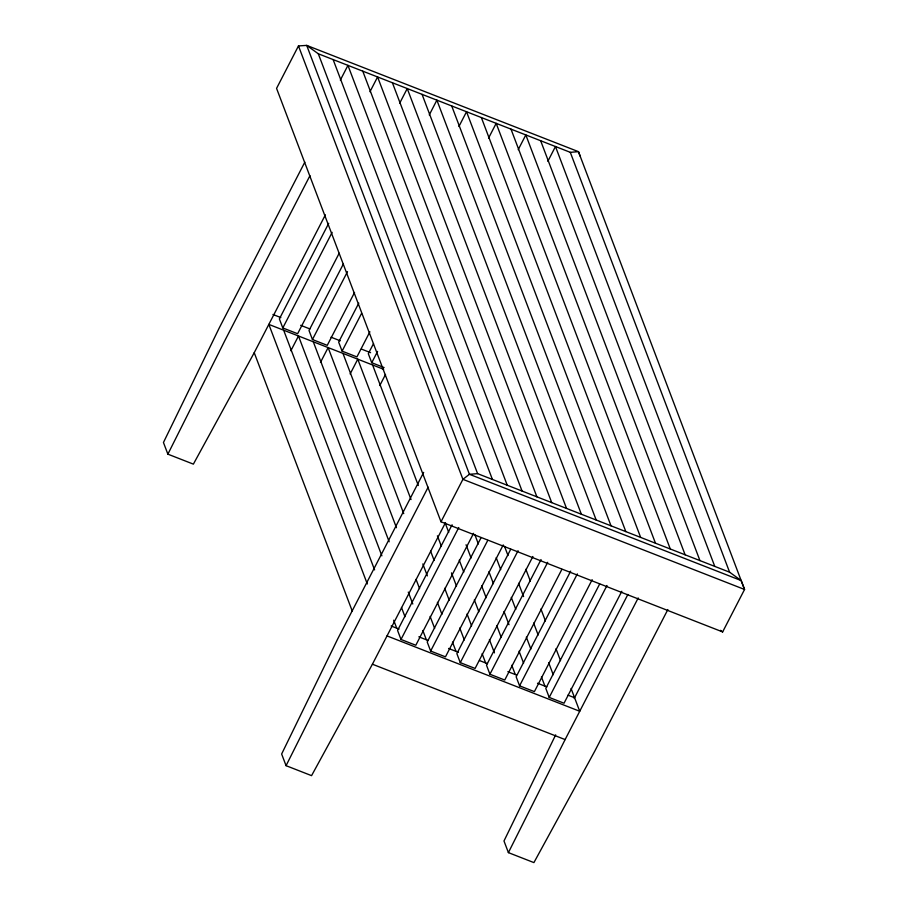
<?xml version="1.0" encoding="UTF-8"?>
<svg xmlns="http://www.w3.org/2000/svg" width="908" height="908" viewBox="0 0 908 908"><rect width="100%" height="100%" fill="white"/><g stroke="black" fill="none" stroke-linecap="round" stroke-linejoin="round"><path stroke-width="1.36" d="M555.673 734.867L503.985 840.978L508.401 852.623L533.915 862.6L594.763 751.166L667.857 609.552M325.382 214.844L254.229 352.701L193.381 464.136L167.878 454.159L224.582 341.102L309.969 175.675M445.51 522.599L372.416 664.213L311.569 775.648L286.065 765.671L342.77 652.625L428.156 487.187M508.401 852.623L565.116 739.577L638.21 597.952M298.471 45.922L462.91 479.333L744.549 589.474L578.464 151.67L306.711 45.4L298.471 45.922L276.565 88.371L441.004 521.782L722.643 631.923L744.549 589.474L741.189 580.564L729.589 572.188L477.597 473.647L469.436 474.294L462.91 479.333L441.004 521.782M340.33 80.131L347.946 65.376L507.243 485.235M304.827 162.135L219.441 327.561L163.451 442.502L167.878 454.159M369.976 91.731L377.592 76.964L536.889 496.835M328.707 223.334L279.38 318.912L282.797 327.947L297.62 333.735L339.172 253.253M282.797 327.947L332.135 232.357M399.622 103.319L407.238 88.564L566.535 508.423M290.855 350.76L298.482 335.994L381.882 555.832M343.428 263.853L309.015 330.512L312.443 339.535L327.266 345.335L354.529 292.512M312.443 339.535L347.503 271.617M429.268 114.919L436.884 100.152L596.181 520.023M320.501 362.349L328.129 347.594L396.456 527.696M358.785 303.113L338.661 342.1L342.089 351.135L356.912 356.923L369.897 331.772M342.089 351.135L361.566 313.396M458.915 126.507L466.53 111.752L625.828 531.611M350.147 373.948L357.775 359.182L411.029 499.559M373.506 343.633L368.308 353.689L371.735 362.723L384.095 367.558M371.735 362.723L377.58 351.407M488.561 138.107L496.177 123.34L655.474 543.211M379.794 385.537L385.514 374.471M518.207 149.695L525.823 134.929L685.12 554.799M547.853 161.295L555.469 146.529L714.766 566.388M423.661 472.387L337.64 639.073L281.639 754.026L286.065 765.671M452.093 524.779L397.568 630.424L400.995 639.459L415.819 645.248L473.59 533.325M400.995 639.459L458.767 527.525M481.092 537.638L427.214 642.024L430.642 651.047L445.465 656.847L503.236 544.913M430.642 651.047L487.755 540.374M510.739 549.226L456.86 653.612L460.277 662.647L475.1 668.436L532.883 556.513M460.277 662.647L518.059 550.713M541.032 559.566L486.506 665.212L489.923 674.235L504.746 680.035L561.87 569.361M489.923 674.235L547.706 562.302M570.678 571.155L516.153 676.8L519.569 685.835L534.392 691.624L592.164 579.69M519.569 685.835L577.34 573.901M599.666 584.003L545.799 688.389L549.215 697.423L564.038 703.223L621.81 591.29M549.215 697.423L606.987 585.49M574.208 698.456L627.893 594.434M741.189 580.564L469.436 474.294L306.711 45.4L318.299 53.776L570.292 152.328L578.464 151.67L580.11 156.062M272.933 314.474L280.856 317.573M300.65 325.314L309.889 328.923M331.011 337.186L340.25 340.795M361.361 349.058L370.6 352.667M383.664 369.306L268.836 324.406L367.309 583.969M391.121 625.987L399.043 629.085M418.838 636.826L428.077 640.435M448.586 648.46L458.438 652.307M479.469 660.536L487.471 663.669M507.878 671.648L516.504 675.019M537.525 683.236L546.866 686.891M567.988 695.153L574.582 697.73M387.024 635.918L579.724 711.27L571.064 688.457M372.416 664.213L565.116 739.577M720.464 630.345L722.643 631.923M570.292 152.328L729.589 572.188M540.646 140.729L699.943 560.599M511 129.14L670.297 549M481.354 117.541L640.651 537.411M451.707 105.952L611.005 525.811M422.061 94.353L581.358 514.223M392.415 82.764L551.712 502.635M362.769 71.165L522.066 491.035M333.123 59.576L492.42 479.447M525.846 569.271L530.363 581.188M540.918 609.007L545.436 620.924M555.991 648.732L560.52 660.649M318.299 53.776L477.597 473.647M504.496 546.264L508.003 555.526M518.559 583.345L523.587 596.579M533.632 623.07L538.16 634.987M548.704 662.795L553.233 674.712M496.199 557.682L500.717 569.6M511.272 597.407L515.789 609.325M526.345 637.132L530.874 649.061M541.418 676.869L544.936 686.142M474.85 534.664L478.357 543.937M488.913 571.745L493.43 583.662M503.985 611.481L509.013 624.715M519.058 651.206L523.587 663.124M466.054 544.766L471.07 558M481.626 585.819L486.155 597.736M496.699 625.544L501.227 637.461M511.772 665.269L515.29 674.542M445.204 523.076L448.711 532.338M459.266 560.157L463.795 572.074M474.339 599.882L478.868 611.799M489.412 639.607L494.44 652.852M372.598 364.982L418.316 485.496M437.406 535.811L441.436 546.412M451.48 572.891L456.508 586.137M467.053 613.956L471.581 625.873M482.125 653.681L485.644 662.954M430.63 551.213L434.149 560.474M444.693 588.293L449.222 600.211M459.766 628.018L464.294 639.936M342.952 353.382L403.742 513.633M422.833 563.947L427.362 575.876M437.406 602.356L441.935 614.273M452.479 642.081L455.998 651.354M416.057 579.349L419.575 588.611M430.12 616.43L434.648 628.347M313.305 341.794L389.169 541.77M408.271 592.084L412.788 604.002M422.833 630.492L426.351 639.765M401.484 607.475L405.002 616.748M283.659 330.206L374.595 569.895M393.697 620.221L396.705 628.166M254.229 352.701L352.202 610.936"/></g></svg>
